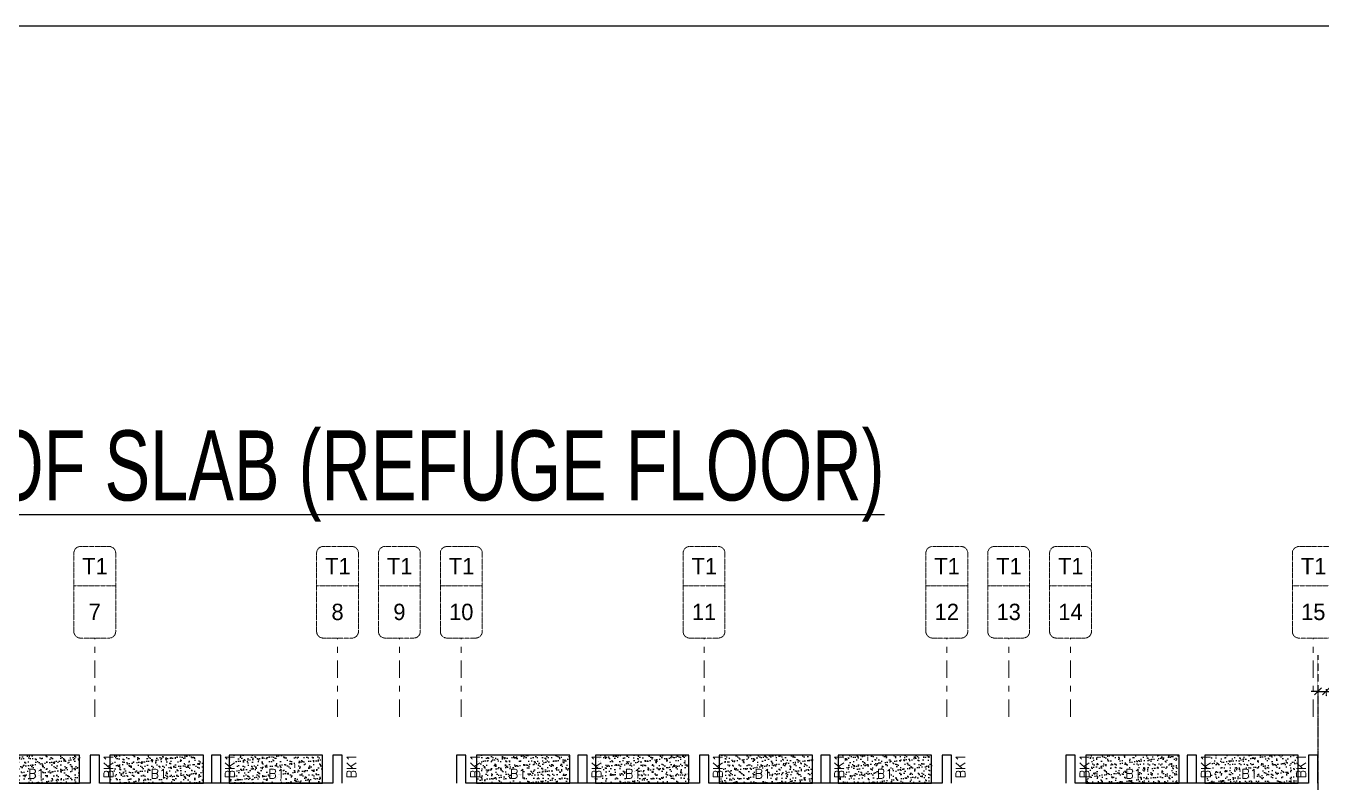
# Model space of a CAD drawing. Header units: millimetres. Extents: x 1078357 to 2594950, y -5122486 to -4636555.
# Drawn here: x 1946201 to 1973964, y -4653204 to -4636994 of the extents above; entities that cross this region are included whole.
import ezdxf
from ezdxf.enums import TextEntityAlignment as Align

# ---------------------------------------------------------------- set-up
doc = ezdxf.new("R2010")
doc.units = ezdxf.units.MM
doc.header["$PDMODE"] = 35
for name, pattern in [('CONTINOUS', [0]), ('DGN STYLE 7', [8.34, 3.75, -1.67, 1.25, -1.67]), ('DOT', [0.25, 0, -0.25]), ('HIDDEN', [0.375, 0.25, -0.125]), ('New Retail block$0$CONTINOUS', [0])]:
    doc.linetypes.add(name, pattern=pattern)
doc.layers.get('0').update_dxf_attribs({"lineweight": 0})
doc.layers.get('Defpoints').update_dxf_attribs({"lineweight": 0})
for name, color, linetype, lineweight in [('Boundary', 40, 'Continuous', 30), ('GRID LINE', 8, 'Continuous', 0), ('GRID NO', 8, 'DGN STYLE 7', 13), ('HATCH', 8, 'Continuous', 30)]:
    doc.layers.add(name, color=color, linetype=linetype, lineweight=lineweight)
for name, color, linetype in [('EXPANSION JOINT', 10, 'HIDDEN'), ('EXPANTION JOINT', 240, 'Continuous'), ('S TEXT', 7, 'Continuous'), ('S-BEAM', 3, 'HIDDEN'), ('S-BEAM NO.', 6, 'Continuous'), ('S-SLAB-PROJECTION', 54, 'New Retail block$0$CONTINOUS')]:
    doc.layers.add(name, color=color, linetype=linetype)
doc.styles.add('Roman', font='romans')
doc.styles.add('ROMANS', font='romans.shx', dxfattribs={"width": 0.85})
doc.styles.add('SANSSERIF', font='sas_____.pfb')
doc.styles.get("Standard").update_dxf_attribs({"font": 'Adani Regular.ttf', "height": 500})
doc.dimstyles.new('HARESH', dxfattribs={"dimtxt": 150, "dimasz": 75, "dimexe": 0, "dimexo": 0, "dimgap": 25, "dimtad": 1, "dimdec": 0, "dimdsep": 46, "dimtxsty": 'Roman', "dimblk": 'OBLIQUE', "dimcen": 225, "dimdle": 25, "dimclrd": 2, "dimclre": 2, "dimclrt": 7, "dimadec": 8, "dimazin": 1, "dimtfac": 1, "dimtdec": 0, "dimtmove": 0, "dimatfit": 0, "dimfxl": 1, "dimlwd": -1, "dimlwe": -1, "dimarcsym": 0})

# ---------------------------------------------------------------- blocks, each defined once
blk = doc.blocks.new('_Oblique')
at = {"color": 0, "linetype": 'ByBlock', "lineweight": -2}
blk.add_line((-0.5, -0.5), (0.5, 0.5), dxfattribs=at)
blk = doc.blocks.new('*D1617')
at = {"layer": 'Defpoints', "color": 0, "linetype": 'CONTINOUS', "ltscale": 0.5, "transparency": 16777216}
for p in [(1974051, -4651190, 3), (1974051, -4651241), (1973877, -4653203, 0)]:
    blk.add_point(p, dxfattribs=at)
at = {"layer": 'EXPANTION JOINT', "color": 2, "linetype": 'CONTINOUS', "ltscale": 0.5, "transparency": 16777216}
for p, q in [((1973877, -4651241), (1973727, -4651241)), ((1973877, -4651241), (1974051, -4651241)), ((1974051, -4651241), (1977416, -4651241))]:
    blk.add_line(p, q, dxfattribs=at)
at = {"layer": 'EXPANTION JOINT', "color": 2, "linetype": 'DOT', "ltscale": 0.5, "transparency": 16777216}
for p, q in [((1973877, -4653203), (1973877, -4651141)), ((1974051, -4651190), (1974051, -4651341))]:
    blk.add_line(p, q, dxfattribs=at)
at = {"layer": 'EXPANTION JOINT', "color": 2, "linetype": 'CONTINOUS', "ltscale": 0.5, "transparency": 16777216, "xscale": 150, "yscale": 150, "zscale": 150}
blk.add_blockref('_Oblique', (1973877, -4651241), dxfattribs=at)
at = {"layer": 'EXPANTION JOINT', "color": 2, "linetype": 'CONTINOUS', "ltscale": 0.5, "transparency": 16777216, "xscale": 150, "yscale": 150, "zscale": 150, "rotation": 180}
blk.add_blockref('_Oblique', (1974051, -4651241), dxfattribs=at)
at = {"layer": 'EXPANTION JOINT', "color": 7, "linetype": 'CONTINOUS', "ltscale": 0.5, "transparency": 16777216, "char_height": 225, "attachment_point": 5, "style": 'Roman'}
for s, insert in [('175mm', (1975884, -4651053)), ('EXPANSION JOINT ', (1975884, -4651428))]:
    blk.add_mtext(s, dxfattribs=dict(at, insert=insert))
blk = doc.blocks.new('*D1618')
at = {"layer": 'Defpoints', "color": 0, "linetype": 'CONTINOUS', "ltscale": 0.5, "transparency": 16777216}
for p in [(1974051, -4651190, 3), (1974051, -4651241), (1973877, -4653203, 0)]:
    blk.add_point(p, dxfattribs=at)
at = {"layer": 'EXPANTION JOINT', "color": 2, "linetype": 'CONTINOUS', "ltscale": 0.5, "transparency": 16777216}
for p, q in [((1973877, -4651241), (1973727, -4651241)), ((1973877, -4651241), (1974051, -4651241)), ((1974051, -4651241), (1977416, -4651241))]:
    blk.add_line(p, q, dxfattribs=at)
at = {"layer": 'EXPANTION JOINT', "color": 2, "linetype": 'DOT', "ltscale": 0.5, "transparency": 16777216}
for p, q in [((1973877, -4653203), (1973877, -4651141)), ((1974051, -4651190), (1974051, -4651341))]:
    blk.add_line(p, q, dxfattribs=at)
at = {"layer": 'EXPANTION JOINT', "color": 2, "linetype": 'CONTINOUS', "ltscale": 0.5, "transparency": 16777216, "xscale": 150, "yscale": 150, "zscale": 150}
blk.add_blockref('_Oblique', (1973877, -4651241), dxfattribs=at)
at = {"layer": 'EXPANTION JOINT', "color": 2, "linetype": 'CONTINOUS', "ltscale": 0.5, "transparency": 16777216, "xscale": 150, "yscale": 150, "zscale": 150, "rotation": 180}
blk.add_blockref('_Oblique', (1974051, -4651241), dxfattribs=at)
at = {"layer": 'EXPANTION JOINT', "color": 7, "linetype": 'CONTINOUS', "ltscale": 0.5, "transparency": 16777216, "char_height": 225, "attachment_point": 5, "style": 'Roman'}
for s, insert in [('175mm', (1975884, -4651053)), ('EXPANSION JOINT ', (1975884, -4651428))]:
    blk.add_mtext(s, dxfattribs=dict(at, insert=insert))
blk = doc.blocks.new('Tower grid nomenclature-ex')
at = {"layer": 'GRID NO'}
blk.add_lwpolyline([(-1250, -600), (1750, -600, 0.414214), (2000, -350), (2000, 750, 0.414214), (1750, 1000), (-1250, 1000, 0.414214), (-1500, 750), (-1500, -350, 0.414214)], format="xyb", close=True, dxfattribs=at)
blk.add_lwpolyline([(0, 1000), (0, -600)], dxfattribs=at)
at = {"layer": 'GRID NO', "flags": 8}
for p in [(-1235, 400), (1788, 400)]:
    blk.add_attdef('GRID', text='', height=625, dxfattribs=at).set_placement(p, align=Align.MIDDLE_CENTER)

msp = doc.modelspace()

# ---------------------------------------------------------------- hatches: boundary and pattern name
at = {"layer": 'HATCH'}
h = msp.add_hatch(dxfattribs=at)
h.set_pattern_fill('AR-SAND', color=8, scale=3, angle=179.97015)
h.set_pattern_definition([(37.4701541, (-913457.12, 9334366.43), (-4.7236114, 146.8264517), [0, -115.824, 0, -129.54, 0, -123.825]), (7.4701541, (-913457.12, 9334366.43), (134.9689868, 214.9772528), [0, -62.484, 0, -104.394, 0, -40.005]), (327.4701541, (-913550.84, 9334366.48), (237.2979035, 0.3075449), [0, -38.1, 0, -137.16, 0, -179.07]), (317.4701541, (-913550.84, 9334366.48), (229.1017424, 66.759465), [0, -19.05, 0, -89.916, 0, -102.87])])
h.paths.add_polyline_path([(1947351.4, -4652603.8), (1945351.4, -4652603.8), (1945351.4, -4653203.8), (1947351.4, -4653203.8)])
h = msp.add_hatch(dxfattribs=at)
h.set_pattern_fill('AR-SAND', color=8, scale=3, angle=179.97015)
h.set_pattern_definition([(37.4701541, (-916107.12, 9334366.43), (-4.7236114, 146.8264517), [0, -115.824, 0, -129.54, 0, -123.825]), (7.4701541, (-916107.12, 9334366.43), (134.9689868, 214.9772528), [0, -62.484, 0, -104.394, 0, -40.005]), (327.4701541, (-916200.84, 9334366.48), (237.2979035, 0.3075449), [0, -38.1, 0, -137.16, 0, -179.07]), (317.4701541, (-916200.84, 9334366.48), (229.1017424, 66.759465), [0, -19.05, 0, -89.916, 0, -102.87])])
h.paths.add_polyline_path([(1950001.4, -4652603.8), (1948001.4, -4652603.8), (1948001.4, -4653203.8), (1950001.4, -4653203.8)])
h = msp.add_hatch(dxfattribs=at)
h.set_pattern_fill('AR-SAND', color=8, scale=3, angle=179.97015)
h.set_pattern_definition([(37.4701541, (-918657.12, 9334366.43), (-4.7236114, 146.8264517), [0, -115.824, 0, -129.54, 0, -123.825]), (7.4701541, (-918657.12, 9334366.43), (134.9689868, 214.9772528), [0, -62.484, 0, -104.394, 0, -40.005]), (327.4701541, (-918750.84, 9334366.48), (237.2979035, 0.3075449), [0, -38.1, 0, -137.16, 0, -179.07]), (317.4701541, (-918750.84, 9334366.48), (229.1017424, 66.759465), [0, -19.05, 0, -89.916, 0, -102.87])])
h.paths.add_polyline_path([(1952551.4, -4652603.8), (1950551.4, -4652603.8), (1950551.4, -4653203.8), (1952551.4, -4653203.8)])
h = msp.add_hatch(dxfattribs=at)
h.set_pattern_fill('AR-SAND', color=8, scale=3, angle=179.97015)
h.set_pattern_definition([(37.4701541, (-923957.12, 9334366.43), (-4.7236114, 146.8264517), [0, -115.824, 0, -129.54, 0, -123.825]), (7.4701541, (-923957.12, 9334366.43), (134.9689868, 214.9772528), [0, -62.484, 0, -104.394, 0, -40.005]), (327.4701541, (-924050.84, 9334366.48), (237.2979035, 0.3075449), [0, -38.1, 0, -137.16, 0, -179.07]), (317.4701541, (-924050.84, 9334366.48), (229.1017424, 66.759465), [0, -19.05, 0, -89.916, 0, -102.87])])
h.paths.add_polyline_path([(1957851.4, -4652603.8), (1955851.4, -4652603.8), (1955851.4, -4653203.8), (1957851.4, -4653203.8)])
h = msp.add_hatch(dxfattribs=at)
h.set_pattern_fill('AR-SAND', color=8, scale=3, angle=179.97015)
h.set_pattern_definition([(37.4701541, (-926507.12, 9334366.43), (-4.7236114, 146.8264517), [0, -115.824, 0, -129.54, 0, -123.825]), (7.4701541, (-926507.12, 9334366.43), (134.9689868, 214.9772528), [0, -62.484, 0, -104.394, 0, -40.005]), (327.4701541, (-926600.84, 9334366.48), (237.2979035, 0.3075449), [0, -38.1, 0, -137.16, 0, -179.07]), (317.4701541, (-926600.84, 9334366.48), (229.1017424, 66.759465), [0, -19.05, 0, -89.916, 0, -102.87])])
h.paths.add_polyline_path([(1960401.4, -4652603.8), (1958401.4, -4652603.8), (1958401.4, -4653203.8), (1960401.4, -4653203.8)])
h = msp.add_hatch(dxfattribs=at)
h.set_pattern_fill('AR-SAND', color=8, scale=3, angle=179.97015)
h.set_pattern_definition([(37.4701541, (-929157.12, 9334366.43), (-4.7236114, 146.8264517), [0, -115.824, 0, -129.54, 0, -123.825]), (7.4701541, (-929157.12, 9334366.43), (134.9689868, 214.9772528), [0, -62.484, 0, -104.394, 0, -40.005]), (327.4701541, (-929250.84, 9334366.48), (237.2979035, 0.3075449), [0, -38.1, 0, -137.16, 0, -179.07]), (317.4701541, (-929250.84, 9334366.48), (229.1017424, 66.759465), [0, -19.05, 0, -89.916, 0, -102.87])])
h.paths.add_polyline_path([(1963051.4, -4652603.8), (1961051.4, -4652603.8), (1961051.4, -4653203.8), (1963051.4, -4653203.8)])
h = msp.add_hatch(dxfattribs=at)
h.set_pattern_fill('AR-SAND', color=8, scale=3, angle=179.97015)
h.set_pattern_definition([(37.4701541, (-931707.12, 9334366.43), (-4.7236114, 146.8264517), [0, -115.824, 0, -129.54, 0, -123.825]), (7.4701541, (-931707.12, 9334366.43), (134.9689868, 214.9772528), [0, -62.484, 0, -104.394, 0, -40.005]), (327.4701541, (-931800.84, 9334366.48), (237.2979035, 0.3075449), [0, -38.1, 0, -137.16, 0, -179.07]), (317.4701541, (-931800.84, 9334366.48), (229.1017424, 66.759465), [0, -19.05, 0, -89.916, 0, -102.87])])
h.paths.add_polyline_path([(1965601.4, -4652603.8), (1963601.4, -4652603.8), (1963601.4, -4653203.8), (1965601.4, -4653203.8)])
h = msp.add_hatch(dxfattribs=at)
h.set_pattern_fill('AR-SAND', color=8, scale=3, angle=179.97015)
h.set_pattern_definition([(37.4701541, (-937007.12, 9334366.43), (-4.7236114, 146.8264517), [0, -115.824, 0, -129.54, 0, -123.825]), (7.4701541, (-937007.12, 9334366.43), (134.9689868, 214.9772528), [0, -62.484, 0, -104.394, 0, -40.005]), (327.4701541, (-937100.84, 9334366.48), (237.2979035, 0.3075449), [0, -38.1, 0, -137.16, 0, -179.07]), (317.4701541, (-937100.84, 9334366.48), (229.1017424, 66.759465), [0, -19.05, 0, -89.916, 0, -102.87])])
h.paths.add_polyline_path([(1970901.4, -4652603.8), (1968901.4, -4652603.8), (1968901.4, -4653203.8), (1970901.4, -4653203.8)])
h = msp.add_hatch(dxfattribs=at)
h.set_pattern_fill('AR-SAND', color=8, scale=3, angle=179.97015)
h.set_pattern_definition([(37.4701541, (-939557.12, 9334366.43), (-4.7236114, 146.8264517), [0, -115.824, 0, -129.54, 0, -123.825]), (7.4701541, (-939557.12, 9334366.43), (134.9689868, 214.9772528), [0, -62.484, 0, -104.394, 0, -40.005]), (327.4701541, (-939650.84, 9334366.48), (237.2979035, 0.3075449), [0, -38.1, 0, -137.16, 0, -179.07]), (317.4701541, (-939650.84, 9334366.48), (229.1017424, 66.759465), [0, -19.05, 0, -89.916, 0, -102.87])])
h.paths.add_polyline_path([(1973451.4, -4652603.8), (1971451.4, -4652603.8), (1971451.4, -4653203.8), (1973451.4, -4653203.8)])

# ---------------------------------------------------------------- linework, layer by layer
at = {"layer": 'Boundary', "ltscale": 700, "elevation": 0}
msp.add_lwpolyline([(1919972.4, -4636994.1), (2025785.6, -4636994.1), (2025785.6, -4681423.9), (1919972.4, -4681423.9)], close=True, dxfattribs=at)
at = {"layer": 'EXPANSION JOINT'}
msp.add_line((1973876.4, -4650463.8, 0), (1973876.4, -4670796.3, 0), dxfattribs=at)
msp.add_line((1973876.4, -4650463.8, 0), (1973876.4, -4670796.3, 0), dxfattribs=at)
at = {"layer": 'GRID LINE', "linetype": 'DGN STYLE 7', "ltscale": 100, "elevation": 0}
for points in [[(1947676.2, -4651788.1), (1947676.2, -4650099.2)], [(1952876.2, -4651788.1), (1952876.2, -4650099.2)], [(1954201.2, -4651788.1), (1954201.2, -4650099.2)], [(1955526.2, -4651788.1), (1955526.2, -4650099.2)], [(1960726.2, -4651788.1), (1960726.2, -4650099.2)], [(1965926.2, -4651788.1), (1965926.2, -4650099.2)], [(1967251.2, -4651788.1), (1967251.2, -4650099.2)], [(1968576.2, -4651788.1), (1968576.2, -4650099.2)], [(1973776.2, -4651788.1), (1973776.2, -4650099.2)]]:
    msp.add_lwpolyline(points, dxfattribs=at)
at = {"layer": 'S-BEAM', "linetype": 'CONTINOUS', "ltscale": 700}
for p, q in [((1947776.2, -4652603.7, 0), (1947576.2, -4652603.7, 0)), ((1947576.2, -4652603.7, 0), (1947576.2, -4653203.7, 0)), ((1947776.2, -4653203.7, 0), (1947776.2, -4652603.7, 0)), ((1950376.2, -4652603.8, 0), (1950176.2, -4652603.8, 0)), ((1950176.2, -4652603.8, 0), (1950176.2, -4653203.8)), ((1950376.2, -4653203.8), (1950376.2, -4652603.8, 0)), ((1952976.2, -4652603.7), (1952776.2, -4652603.7)), ((1952776.2, -4652603.7), (1952776.2, -4653203.7, 0)), ((1952976.2, -4653203.7, 0), (1952976.2, -4652603.7)), ((1955626.2, -4652603.8, 0), (1955426.2, -4652603.8, 0)), ((1955426.2, -4652603.8, 0), (1955426.2, -4653203.8)), ((1955626.2, -4653203.8), (1955626.2, -4652603.8, 0)), ((1958226.2, -4652603.8, 0), (1958026.2, -4652603.8, 0)), ((1958026.2, -4652603.8, 0), (1958026.2, -4653203.8)), ((1958226.2, -4653203.8), (1958226.2, -4652603.8, 0)), ((1960826.2, -4652603.8, 0), (1960626.2, -4652603.8, 0)), ((1960626.2, -4652603.8, 0), (1960626.2, -4653203.8)), ((1960826.2, -4653203.8), (1960826.2, -4652603.8, 0)), ((1963426.2, -4652603.8, 0), (1963226.2, -4652603.8, 0)), ((1963226.2, -4652603.8, 0), (1963226.2, -4653203.8)), ((1963426.2, -4653203.8), (1963426.2, -4652603.8, 0)), ((1966026.2, -4652603.7), (1965826.2, -4652603.7)), ((1965826.2, -4652603.7), (1965826.2, -4653203.7, 0)), ((1966026.2, -4653203.7, 0), (1966026.2, -4652603.7)), ((1968676.2, -4652603.8, 0), (1968476.2, -4652603.8, 0)), ((1968476.2, -4652603.8, 0), (1968476.2, -4653203.8)), ((1968676.2, -4653203.8), (1968676.2, -4652603.8, 0)), ((1971276.2, -4652603.8, 0), (1971076.2, -4652603.8, 0)), ((1971076.2, -4652603.8, 0), (1971076.2, -4653203.8)), ((1971276.2, -4653203.8), (1971276.2, -4652603.8, 0)), ((1973876.2, -4652603.8, 0), (1973676.2, -4652603.8, 0)), ((1973676.2, -4652603.8, 0), (1973676.2, -4653203.8)), ((1973876.2, -4653203.8), (1973876.2, -4652603.8, 0)), ((1947576.4, -4653203.8, 0), (1942576.4, -4653203.8, 0)), ((1952776.4, -4653203.8, 0), (1947776.4, -4653203.8, 0)), ((1960626.4, -4653203.8, 0), (1955626.4, -4653203.8, 0)), ((1965826.4, -4653203.8, 0), (1960826.4, -4653203.8, 0)), ((1973676.4, -4653203.8, 0), (1968676.4, -4653203.8, 0))]:
    msp.add_line(p, q, dxfattribs=at)
at = {"layer": 'S-SLAB-PROJECTION', "elevation": 0}
for points in [[(1947351.4, -4652603.8), (1945351.4, -4652603.8), (1945351.4, -4653203.8), (1947351.4, -4653203.8)], [(1950001.4, -4652603.8), (1948001.4, -4652603.8), (1948001.4, -4653203.8), (1950001.4, -4653203.8)], [(1952551.4, -4652603.8), (1950551.4, -4652603.8), (1950551.4, -4653203.8), (1952551.4, -4653203.8)], [(1957851.4, -4652603.8), (1955851.4, -4652603.8), (1955851.4, -4653203.8), (1957851.4, -4653203.8)], [(1960401.4, -4652603.8), (1958401.4, -4652603.8), (1958401.4, -4653203.8), (1960401.4, -4653203.8)], [(1963051.4, -4652603.8), (1961051.4, -4652603.8), (1961051.4, -4653203.8), (1963051.4, -4653203.8)], [(1965601.4, -4652603.8), (1963601.4, -4652603.8), (1963601.4, -4653203.8), (1965601.4, -4653203.8)], [(1970901.4, -4652603.8), (1968901.4, -4652603.8), (1968901.4, -4653203.8), (1970901.4, -4653203.8)], [(1973451.4, -4652603.8), (1971451.4, -4652603.8), (1971451.4, -4653203.8), (1973451.4, -4653203.8)]]:
    msp.add_lwpolyline(points, close=True, dxfattribs=at)

# ---------------------------------------------------------------- block references
at = {"layer": 'GRID NO'}
ref = msp.add_blockref('Tower grid nomenclature-ex', (1947564.2, -4648979.2, 0), dxfattribs=dict(at, xscale=0.56, yscale=0.56, zscale=0.56, rotation=270))
ref.add_attrib('GRID', '7', dxfattribs={"height": 350}).set_placement((1947676.2, -4649539.2, 0), align=Align.MIDDLE_CENTER)
ref.add_attrib('GRID', 'T1', dxfattribs={"height": 350}).set_placement((1947682.1, -4648559.2, 0), align=Align.MIDDLE_CENTER)
ref = msp.add_blockref('Tower grid nomenclature-ex', (1952764.2, -4648979.2, 0), dxfattribs=dict(at, xscale=0.56, yscale=0.56, zscale=0.56, rotation=270))
ref.add_attrib('GRID', '8', dxfattribs={"height": 350}).set_placement((1952876.2, -4649539.2, 0), align=Align.MIDDLE_CENTER)
ref.add_attrib('GRID', 'T1', dxfattribs={"height": 350}).set_placement((1952882.1, -4648559.2, 0), align=Align.MIDDLE_CENTER)
ref = msp.add_blockref('Tower grid nomenclature-ex', (1954089.2, -4648979.2, 0), dxfattribs=dict(at, xscale=0.56, yscale=0.56, zscale=0.56, rotation=270))
ref.add_attrib('GRID', '9', dxfattribs={"height": 350}).set_placement((1954201.2, -4649539.2, 0), align=Align.MIDDLE_CENTER)
ref.add_attrib('GRID', 'T1', dxfattribs={"height": 350}).set_placement((1954207.1, -4648559.2, 0), align=Align.MIDDLE_CENTER)
ref = msp.add_blockref('Tower grid nomenclature-ex', (1955414.2, -4648979.2, 0), dxfattribs=dict(at, xscale=0.56, yscale=0.56, zscale=0.56, rotation=270))
ref.add_attrib('GRID', '10', dxfattribs={"height": 350}).set_placement((1955526.2, -4649539.2, 0), align=Align.MIDDLE_CENTER)
ref.add_attrib('GRID', 'T1', dxfattribs={"height": 350}).set_placement((1955532.1, -4648559.2, 0), align=Align.MIDDLE_CENTER)
ref = msp.add_blockref('Tower grid nomenclature-ex', (1960614.2, -4648979.2, 0), dxfattribs=dict(at, xscale=0.56, yscale=0.56, zscale=0.56, rotation=270))
ref.add_attrib('GRID', '11', dxfattribs={"height": 350}).set_placement((1960726.2, -4649539.2, 0), align=Align.MIDDLE_CENTER)
ref.add_attrib('GRID', 'T1', dxfattribs={"height": 350}).set_placement((1960732.1, -4648559.2, 0), align=Align.MIDDLE_CENTER)
ref = msp.add_blockref('Tower grid nomenclature-ex', (1965814.2, -4648979.2, 0), dxfattribs=dict(at, xscale=0.56, yscale=0.56, zscale=0.56, rotation=270))
ref.add_attrib('GRID', '12', dxfattribs={"height": 350}).set_placement((1965926.2, -4649539.2, 0), align=Align.MIDDLE_CENTER)
ref.add_attrib('GRID', 'T1', dxfattribs={"height": 350}).set_placement((1965932.1, -4648559.2, 0), align=Align.MIDDLE_CENTER)
ref = msp.add_blockref('Tower grid nomenclature-ex', (1967139.2, -4648979.2, 0), dxfattribs=dict(at, xscale=0.56, yscale=0.56, zscale=0.56, rotation=270))
ref.add_attrib('GRID', '13', dxfattribs={"height": 350}).set_placement((1967251.2, -4649539.2, 0), align=Align.MIDDLE_CENTER)
ref.add_attrib('GRID', 'T1', dxfattribs={"height": 350}).set_placement((1967257.1, -4648559.2, 0), align=Align.MIDDLE_CENTER)
ref = msp.add_blockref('Tower grid nomenclature-ex', (1968464.2, -4648979.2, 0), dxfattribs=dict(at, xscale=0.56, yscale=0.56, zscale=0.56, rotation=270))
ref.add_attrib('GRID', '14', dxfattribs={"height": 350}).set_placement((1968576.2, -4649539.2, 0), align=Align.MIDDLE_CENTER)
ref.add_attrib('GRID', 'T1', dxfattribs={"height": 350}).set_placement((1968582.1, -4648559.2, 0), align=Align.MIDDLE_CENTER)
ref = msp.add_blockref('Tower grid nomenclature-ex', (1973664.2, -4648979.2, 0), dxfattribs=dict(at, xscale=0.56, yscale=0.56, zscale=0.56, rotation=270))
ref.add_attrib('GRID', '15', dxfattribs={"height": 350}).set_placement((1973776.2, -4649539.2, 0), align=Align.MIDDLE_CENTER)
ref.add_attrib('GRID', 'T1', dxfattribs={"height": 350}).set_placement((1973782.1, -4648559.2, 0), align=Align.MIDDLE_CENTER)

# ---------------------------------------------------------------- texts
at = {"layer": 'S TEXT', "color": 1, "extrusion": (-1.33677e-08, 3.74197e-09, 1), "style": 'SANSSERIF', "width": 0.7}
msp.add_text('%%U(TOWER 1)- 10TH FLOOR ROOF SLAB (REFUGE FLOOR)', height=1500, dxfattribs=at).set_placement((1925232, -4647153.4, 0.2))
at = {"layer": 'S-BEAM NO.', "linetype": 'CONTINOUS', "ltscale": 700, "style": 'ROMANS'}
for p in [(1948071.9, -4653103.4, 50), (1950671.9, -4653103.4, 50), (1953271.9, -4653103.4, 50), (1955921.9, -4653103.4, 50), (1958521.9, -4653103.4, 50), (1961121.9, -4653103.4, 50), (1963721.9, -4653103.4, 50), (1966321.9, -4653103.4, 50), (1968971.9, -4653103.4, 50), (1971571.9, -4653103.4, 50), (1973613.4, -4653103.4, 50)]:
    msp.add_text('BK1', height=200, rotation=90, dxfattribs=at).set_placement(p)
at = {"layer": 'S-BEAM NO.', "linetype": 'HIDDEN', "ltscale": 500, "style": 'ROMANS'}
for p in [(1946250, -4653103.4, -2.7), (1948870.7, -4653103.4, -2.7), (1951394.4, -4653103.4, -2.7), (1956568, -4653103.4, -2.7), (1959032.4, -4653103.4, -2.7), (1961808.2, -4653103.4, -2.7), (1964425.5, -4653103.4, -2.7), (1969749, -4653103.4, -2.7), (1972233.8, -4653103.4, -2.7)]:
    msp.add_text('B1', height=200, rotation=359.99906, dxfattribs=at).set_placement(p)

# ---------------------------------------------------------------- dimensions: what is measured, and where the dimension line sits
at = {"layer": 'EXPANTION JOINT', "linetype": 'CONTINOUS', "ltscale": 0.5}
for picture in ['*D1617', '*D1618']:
    dim = msp.add_linear_dim(base=(1974051.4, -4651240.6, -2.8), p1=(1973876.5, -4653203.5, -2.8), p2=(1974051.4, -4651190.2, 0), text='175mm\\XEXPANSION JOINT ', dimstyle='HARESH', override={"dimtxt": 225, "dimasz": 150, "dimexe": 100, "dimgap": 75, "dimtxsty": 'Roman', "dimdle": 1, "dimfxl": 500, "dimarcsym": 1}, dxfattribs=at)
    dim.commit()
    dim.dimension.update_dxf_attribs({"geometry": picture, "text_midpoint": (1975883.6, -4651240.6, -2.8)})

doc.saveas('drawing.dxf')
